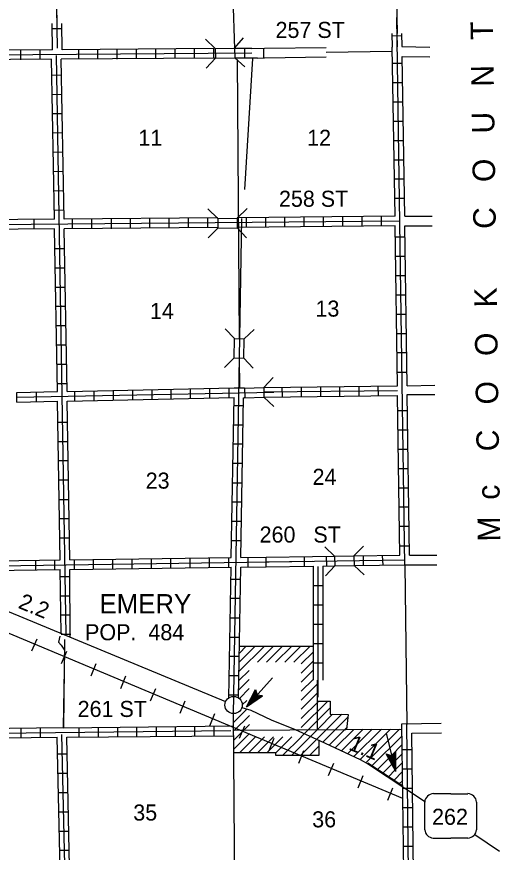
# Model space of a CAD drawing. Extents: x 1779480 to 2120476, y 15780189 to 16157104.
# Drawn here: x 1997290 to 2012328, y 15837615 to 15863599 of the extents above; entities that cross this region are included whole.
import ezdxf

# ---------------------------------------------------------------- set-up
doc = ezdxf.new("R2010")
doc.units = 0
for name, color, linetype in [('L10', 7, 'Continuous'), ('L13', 7, 'Continuous'), ('L14', 7, 'Continuous'), ('L15', 7, 'Continuous'), ('L16', 7, 'Continuous'), ('L18', 7, 'Continuous'), ('L2', 7, 'Continuous'), ('L28', 7, 'Continuous'), ('L3', 7, 'Continuous'), ('L30', 7, 'Continuous'), ('L4', 7, 'Continuous'), ('L5', 7, 'Continuous'), ('L53', 7, 'Continuous'), ('L8', 7, 'Continuous'), ('L9', 7, 'Continuous')]:
    doc.layers.add(name, color=color, linetype=linetype)

msp = doc.modelspace()

# ---------------------------------------------------------------- linework, layer by layer
at = {"layer": 'L10'}
for points in [[(2004999, 15862619), (2006914, 15862643)], [(2004999, 15862317), (2006914, 15862349)]]:
    msp.add_lwpolyline(points, dxfattribs=at)
at = {"layer": 'L13'}
for p, q in [((2004072, 15862599), (2004008, 15864510)), ((2004146, 15862266), (2004206, 15853586)), ((2004210, 15852986), (2004216, 15852060))]:
    msp.add_line(p, q, dxfattribs=at)
for points in [[(2006914, 15862499), (2008969, 15862532)], [(1998778, 15844231), (1998742, 15841487)]]:
    msp.add_lwpolyline(points, dxfattribs=at)
at = {"layer": 'L15'}
for p, q in [((1997762, 15843876), (1997921, 15844256)), ((1998681, 15843485), (1998850, 15843865)), ((1999605, 15843100), (1999763, 15843485)), ((2000529, 15842709), (2000687, 15843100)), ((2001448, 15842323), (2001617, 15842709)), ((2002372, 15841943), (2002530, 15842323)), ((2003296, 15841547), (2003454, 15841933)), ((2004214, 15841167), (2004383, 15841547)), ((2005138, 15840776), (2005297, 15841167)), ((2006062, 15840391), (2006221, 15840776)), ((2006981, 15840005), (2007150, 15840391)), ((2007905, 15839615), (2008063, 15840000)), ((2008829, 15839235), (2008987, 15839615))]:
    msp.add_line(p, q, dxfattribs=at)
msp.add_lwpolyline([(1993375, 15845967), (2009288, 15839293)], dxfattribs=at)
at = {"layer": 'L16'}
for p, q in [((2004215, 15844029), (2006506, 15844029)), ((2006638, 15842318), (2007033, 15842318)), ((2007033, 15842318), (2007035, 15841905)), ((2007035, 15841905), (2007600, 15841903)), ((2007600, 15841903), (2007545, 15841436)), ((2006684, 15841098), (2006687, 15840628)), ((2005351, 15840707), (2004033, 15840709)), ((2005351, 15840628), (2005351, 15840707)), ((2006687, 15840628), (2005351, 15840628)), ((2009296, 15839667), (2008211, 15840384))]:
    msp.add_line(p, q, dxfattribs=at)
for points in [[(2004198, 15843232), (2004996, 15844029)], [(2004204, 15843522), (2004710, 15844029)], [(2004214, 15843807), (2004427, 15844029)], [(2004775, 15843529), (2005280, 15844029)], [(2005060, 15843529), (2005560, 15844029)], [(2005340, 15843529), (2005845, 15844029)], [(2005625, 15843529), (2006125, 15844029)], [(2005911, 15843529), (2006411, 15844029)], [(2006138, 15843475), (2006506, 15843839)], [(2006138, 15843189), (2006506, 15843554)], [(2004198, 15842952), (2004516, 15843269)], [(2006138, 15842906), (2006506, 15843274)], [(2004198, 15842667), (2004518, 15842987)], [(2006138, 15842625), (2006506, 15842989)], [(2006138, 15842350), (2006638, 15842845)], [(2004214, 15842397), (2004521, 15842707)], [(2004305, 15842205), (2004441, 15842339)], [(2006138, 15842065), (2006638, 15842560)], [(2004029, 15841647), (2004447, 15842065)], [(2006138, 15841491), (2006965, 15842318)], [(2006138, 15841775), (2006686, 15842318)], [(2006138, 15841206), (2007034, 15842102)], [(2004056, 15841399), (2004527, 15841871)], [(2006692, 15841485), (2007111, 15841905)], [(2006811, 15841039), (2007590, 15841818)], [(2006924, 15841433), (2007397, 15841905)], [(2004056, 15841114), (2004530, 15841592)], [(2004056, 15840834), (2004534, 15841305)], [(2006120, 15840628), (2006924, 15841433)], [(2006424, 15841217), (2006681, 15841474)], [(2007014, 15840960), (2007552, 15841497)], [(2007197, 15840860), (2007775, 15841438)], [(2007396, 15840776), (2008060, 15841440)], [(2007587, 15840684), (2008344, 15841441)], [(2007778, 15840592), (2008629, 15841443)], [(2007969, 15840501), (2008910, 15841442)], [(2008166, 15840414), (2009195, 15841443)], [(2004216, 15840708), (2004720, 15841208)], [(2004496, 15840708), (2004992, 15841207)], [(2004779, 15840707), (2005278, 15841207)], [(2005070, 15840707), (2005567, 15841206)], [(2005348, 15840707), (2005847, 15841206)], [(2005553, 15840628), (2006142, 15841205)], [(2005835, 15840628), (2006424, 15841217)], [(2008336, 15840302), (2009275, 15841241)], [(2006400, 15840628), (2006686, 15840914)], [(2008942, 15840625), (2009279, 15840962)], [(2006685, 15840628), (2006688, 15840631)], [(2008506, 15840189), (2008857, 15840540)], [(2009082, 15840482), (2009282, 15840682)], [(2008676, 15840076), (2008958, 15840358)], [(2009082, 15840199), (2009286, 15840403)], [(2008847, 15839964), (2009058, 15840175)], [(2009017, 15839851), (2009290, 15840124)], [(2009187, 15839739), (2009293, 15839845)]]:
    msp.add_lwpolyline(points, dxfattribs=at)
msp.add_circle((2004035, 15842195), 269, dxfattribs=at)
at = {"layer": 'L18'}
for p, q in [((2003464, 15862609), (2003158, 15862900)), ((2004066, 15862625), (2004346, 15862942)), ((2003464, 15862609), (2004066, 15862625)), ((2003464, 15862609), (2003475, 15862308)), ((2004066, 15862625), (2004072, 15862324)), ((2003475, 15862308), (2003179, 15862002)), ((2003475, 15862308), (2004072, 15862324)), ((2004072, 15862324), (2004383, 15862039)), ((2003549, 15857324), (2003237, 15857625)), ((2004146, 15857335), (2004457, 15857630)), ((2003549, 15857324), (2004146, 15857335)), ((2003549, 15857324), (2003549, 15857023)), ((2004146, 15857335), (2004146, 15857034)), ((2003549, 15857023), (2003248, 15856722)), ((2003549, 15857023), (2004146, 15857034)), ((2004146, 15857034), (2004436, 15856722)), ((2004066, 15853591), (2003771, 15853892)), ((2004362, 15853580), (2004674, 15853876)), ((2004056, 15852989), (2004066, 15853591)), ((2004066, 15853591), (2004362, 15853580)), ((2004357, 15852984), (2004362, 15853580)), ((2004056, 15852989), (2003750, 15852693)), ((2004056, 15852989), (2004357, 15852984)), ((2004357, 15852984), (2004647, 15852672)), ((2004975, 15852065), (2005265, 15852377)), ((2004373, 15852049), (2004975, 15852065)), ((2004373, 15852049), (2004383, 15851748)), ((2004975, 15852065), (2004980, 15851764)), ((2004383, 15851748), (2004980, 15851764)), ((2004980, 15851764), (2005291, 15851474)), ((2007171, 15846822), (2006875, 15847118)), ((2007773, 15846833), (2008074, 15847139)), ((2007171, 15846822), (2007773, 15846833)), ((2007171, 15846822), (2007182, 15846526)), ((2007773, 15846833), (2007783, 15846532)), ((2007182, 15846526), (2006891, 15846215)), ((2007182, 15846526), (2007783, 15846532)), ((2007783, 15846532), (2008090, 15846241))]:
    msp.add_line(p, q, dxfattribs=at)
at = {"layer": 'L2'}
for points in [[(2009080, 15865239), (2009117, 15863078)], [(2009362, 15846542), (2009420, 15841589)]]:
    msp.add_lwpolyline(points, dxfattribs=at)
at = {"layer": 'L28'}
for p, q in [((2004431, 15842133), (2005249, 15843041)), ((2004431, 15842133), (2004716, 15842682)), ((2004484, 15842218), (2004705, 15842640)), ((2004531, 15842260), (2004716, 15842624)), ((2004573, 15842318), (2004732, 15842593)), ((2004716, 15842682), (2004763, 15842498)), ((2004431, 15842133), (2004938, 15842477)), ((2004484, 15842181), (2004895, 15842466)), ((2004531, 15842234), (2004874, 15842466)), ((2004584, 15842281), (2004837, 15842466)), ((2004616, 15842350), (2004742, 15842556)), ((2004616, 15842334), (2004716, 15842450)), ((2004642, 15842334), (2004806, 15842477)), ((2004647, 15842376), (2004716, 15842450)), ((2004679, 15842440), (2004742, 15842540)), ((2004689, 15842408), (2004774, 15842482)), ((2004705, 15842466), (2004748, 15842508)), ((2004742, 15842466), (2004774, 15842482)), ((2004938, 15842477), (2004763, 15842498)), ((2009082, 15840132), (2008792, 15841315)), ((2009082, 15840132), (2008781, 15840676)), ((2008781, 15840676), (2008966, 15840618)), ((2009040, 15840217), (2008813, 15840639)), ((2009040, 15840275), (2008829, 15840639)), ((2009008, 15840349), (2008871, 15840634)), ((2009008, 15840407), (2008897, 15840623)), ((2008971, 15840507), (2008913, 15840618)), ((2008966, 15840539), (2008950, 15840597)), ((2009082, 15840739), (2008966, 15840618)), ((2008982, 15840576), (2008982, 15840607)), ((2009014, 15840391), (2008982, 15840549)), ((2009008, 15840438), (2008982, 15840549)), ((2008998, 15840502), (2008987, 15840607)), ((2009029, 15840417), (2009008, 15840634)), ((2009040, 15840343), (2009040, 15840660)), ((2009056, 15840264), (2009056, 15840681)), ((2009072, 15840201), (2009072, 15840697)), ((2009082, 15840132), (2009082, 15840739))]:
    msp.add_line(p, q, dxfattribs=at)
at = {"layer": 'L3'}
for points in [[(1998543, 15863390), (1998498, 15866081)], [(1993596, 15846526), (2003787, 15842299)], [(2004294, 15842118), (2004571, 15842033), (2005201, 15841738), (2005951, 15841434), (2006728, 15841078), (2007971, 15840502), (2008229, 15840356)], [(2008229, 15840356), (2009391, 15839592)]]:
    msp.add_lwpolyline(points, dxfattribs=at)
at = {"layer": 'L4'}
for points in [[(2006638, 15842964), (2006638, 15841431)], [(2004114, 15831014), (2004027, 15841926)], [(2004029, 15841415), (2009272, 15841447)]]:
    msp.add_lwpolyline(points, dxfattribs=at)
at = {"layer": 'L5'}
msp.add_lwpolyline([(1993375, 15845967), (2009288, 15839293)], dxfattribs=at)
at = {"layer": 'L53'}
for p, q in [((2010787, 15839435), (2010249, 15839435)), ((2010787, 15839435), (2011320, 15839435)), ((2009974, 15839177), (2009974, 15838316)), ((2011590, 15839177), (2011590, 15838316)), ((2010249, 15838052), (2010787, 15838052)), ((2011321, 15838052), (2010787, 15838052))]:
    msp.add_line(p, q, dxfattribs=at)
for points in [[(2009267, 15862668), (2010138, 15862657)], [(2009272, 15862366), (2010138, 15862356)], [(2009357, 15857393), (2010207, 15857393)], [(2009357, 15857092), (2010207, 15857092)], [(2009431, 15852123), (2010297, 15852139)], [(2009431, 15851849), (2010297, 15851849)], [(2009505, 15846859), (2010355, 15846859)], [(2009357, 15846558), (2010355, 15846558)], [(2009270, 15841613), (2010492, 15841632)], [(2009573, 15841315), (2010497, 15841331)], [(2009394, 15839589), (2009974, 15839203)], [(2011533, 15838165), (2012304, 15837653)]]:
    msp.add_lwpolyline(points, dxfattribs=at)
for centre, start, end in [((2010254, 15839162), 91.0961, 176.6408), ((2011313, 15839162), 3.3615, 88.9061), ((2010254, 15838333), 183.9742, 267.7779), ((2011313, 15838333), 272.2243, 356.0281)]:
    msp.add_arc(centre, 276, start, end, dxfattribs=at)
at = {"layer": 'L8'}
for p, q in [((1998697, 15863227), (1998396, 15863227)), ((2009263, 15863005), (2008965, 15862999)), ((2001004, 15862594), (2001004, 15862293)), ((2001606, 15862594), (2001606, 15862293)), ((2002208, 15862599), (2002208, 15862298)), ((2002804, 15862599), (2002804, 15862298)), ((2003406, 15862609), (2003406, 15862308)), ((2004377, 15862610), (2004377, 15862310)), ((2004960, 15862622), (2004960, 15862321)), ((1997408, 15862557), (1997408, 15862256)), ((1998005, 15862567), (1998005, 15862266)), ((1999209, 15862572), (1999209, 15862277)), ((1999806, 15862583), (1999806, 15862282)), ((2000407, 15862583), (2000407, 15862282)), ((2009283, 15862139), (2008982, 15862139)), ((1998681, 15861780), (1998380, 15861775)), ((2009288, 15861543), (2008987, 15861543)), ((1998692, 15861184), (1998391, 15861173)), ((2009299, 15860941), (2008998, 15860941)), ((1998707, 15860582), (1998406, 15860577)), ((2009304, 15860339), (2009008, 15860339)), ((1998713, 15859985), (1998417, 15859975)), ((2009315, 15859742), (2009014, 15859742)), ((1998723, 15859383), (1998422, 15859373)), ((2009325, 15859140), (2009024, 15859140)), ((1998734, 15858781), (1998433, 15858776)), ((2009330, 15858544), (2009029, 15858544)), ((1998739, 15858185), (1998438, 15858174)), ((2009341, 15857942), (2009040, 15857942)), ((1998755, 15857583), (1998454, 15857572)), ((1997831, 15856991), (1997831, 15857292)), ((1999029, 15857002), (1999029, 15857298)), ((1999631, 15857007), (1999631, 15857308)), ((2000233, 15857007), (2000233, 15857308)), ((2000830, 15857018), (2000830, 15857319)), ((2001432, 15857023), (2001432, 15857324)), ((2002034, 15857023), (2002034, 15857324)), ((2002630, 15857034), (2002630, 15857335)), ((2003232, 15857039), (2003232, 15857340)), ((2004433, 15857060), (2004433, 15857356)), ((2005033, 15857060), (2005033, 15857356)), ((2005629, 15857060), (2005629, 15857356)), ((2006231, 15857065), (2006231, 15857366)), ((2006833, 15857065), (2006833, 15857366)), ((2007430, 15857076), (2007430, 15857377)), ((2008032, 15857081), (2008032, 15857382)), ((2008633, 15857081), (2008633, 15857382)), ((2009357, 15856743), (2009056, 15856743)), ((1998771, 15856384), (1998475, 15856384)), ((2009373, 15856141), (2009072, 15856141)), ((1998781, 15855782), (1998480, 15855782)), ((2009383, 15855539), (2009082, 15855539)), ((1998792, 15855180), (1998491, 15855180)), ((2009388, 15854943), (2009088, 15854943)), ((1998808, 15854584), (1998507, 15854584)), ((2009399, 15854341), (2009098, 15854341)), ((1998813, 15853982), (1998517, 15853982)), ((2009404, 15853739), (2009109, 15853739)), ((1998824, 15853385), (1998523, 15853385)), ((2009415, 15853142), (2009114, 15853142)), ((1998829, 15852783), (1998533, 15852783)), ((2009420, 15852540), (2009124, 15852540)), ((1998839, 15852181), (1998538, 15852181)), ((1999098, 15851648), (1999098, 15851949)), ((1999700, 15851664), (1999700, 15851965)), ((2000297, 15851674), (2000297, 15851975)), ((2000898, 15851690), (2000898, 15851991)), ((2001500, 15851701), (2001500, 15852002)), ((2002097, 15851706), (2002097, 15852007)), ((2002699, 15851722), (2002699, 15852023)), ((2003296, 15851732), (2003296, 15852033)), ((2003897, 15851748), (2003892, 15852049)), ((2005554, 15851779), (2005550, 15852078)), ((2006150, 15851786), (2006147, 15852084)), ((2006747, 15851793), (2006744, 15852091)), ((2007343, 15851799), (2007340, 15852097)), ((2007940, 15851806), (2007937, 15852104)), ((2008536, 15851812), (2008533, 15852110)), ((1997298, 15851616), (1997298, 15851917)), ((1997900, 15851627), (1997900, 15851923)), ((2004341, 15851500), (2004040, 15851500)), ((2009441, 15851342), (2009140, 15851342)), ((1998866, 15850983), (1998565, 15850983)), ((2004330, 15850898), (2004029, 15850898)), ((2009447, 15850740), (2009146, 15850740)), ((1998871, 15850381), (1998575, 15850381)), ((2004325, 15850302), (2004024, 15850302)), ((2009457, 15850143), (2009156, 15850143)), ((1998882, 15849784), (1998581, 15849784)), ((2004315, 15849700), (2004014, 15849700)), ((2009473, 15849541), (2009172, 15849541)), ((1998892, 15849182), (1998591, 15849182)), ((2004299, 15849098), (2003998, 15849098)), ((2009484, 15848939), (2009183, 15848939)), ((1998908, 15848580), (1998607, 15848580)), ((2004288, 15848501), (2003987, 15848501)), ((2009489, 15848343), (2009188, 15848343)), ((1998913, 15847984), (1998612, 15847984)), ((2004283, 15847899), (2003982, 15847899)), ((2009499, 15847741), (2009198, 15847741)), ((1998924, 15847382), (1998623, 15847382)), ((2004272, 15847297), (2003971, 15847297)), ((2009505, 15847139), (2009204, 15847139)), ((2001479, 15846442), (2001479, 15846743)), ((2002081, 15846447), (2002081, 15846748)), ((2002683, 15846458), (2002683, 15846759)), ((2003280, 15846468), (2003280, 15846764)), ((2003882, 15846474), (2003882, 15846774)), ((2004484, 15846484), (2004484, 15846785)), ((2006933, 15846526), (2006923, 15846822)), ((2008079, 15846542), (2008074, 15846843)), ((2008681, 15846547), (2008670, 15846848)), ((1997884, 15846389), (1997884, 15846690)), ((1998480, 15846400), (1998480, 15846701)), ((1999082, 15846410), (1999082, 15846706)), ((1999679, 15846415), (1999679, 15846716)), ((2000281, 15846426), (2000281, 15846727)), ((2000883, 15846431), (2000883, 15846732)), ((1998940, 15846183), (1998639, 15846183)), ((2004246, 15846099), (2003950, 15846099)), ((2006506, 15845909), (2006807, 15845909)), ((1998956, 15845581), (1998655, 15845581)), ((2004241, 15845502), (2003940, 15845502)), ((2006506, 15845307), (2006807, 15845307)), ((1998966, 15844985), (1998665, 15844985)), ((2004230, 15844900), (2003929, 15844900)), ((2006506, 15844710), (2006807, 15844710)), ((1998971, 15844383), (1998676, 15844383)), ((2004225, 15844298), (2003924, 15844298)), ((2006506, 15844108), (2006807, 15844108)), ((2004214, 15843701), (2003913, 15843701)), ((2006506, 15843506), (2006807, 15843506)), ((2004198, 15843100), (2003897, 15843100)), ((2004188, 15842498), (2003892, 15842498)), ((1997430, 15841172), (1997430, 15841473)), ((1998032, 15841183), (1998032, 15841484)), ((1999230, 15841199), (1999230, 15841500)), ((1999832, 15841199), (1999832, 15841500)), ((2000434, 15841209), (2000434, 15841510)), ((2001030, 15841215), (2001030, 15841516)), ((2001632, 15841225), (2001632, 15841526)), ((2002229, 15841230), (2002229, 15841531)), ((2002831, 15841241), (2002831, 15841542)), ((2003433, 15841241), (2003433, 15841542)), ((2009579, 15840797), (2009283, 15840797)), ((1998565, 15840676), (1998866, 15840676)), ((1998575, 15840074), (1998871, 15840074)), ((2009589, 15840201), (2009288, 15840201)), ((1998591, 15839472), (1998892, 15839472)), ((2009600, 15839599), (2009299, 15839599)), ((2009605, 15838997), (2009304, 15838997)), ((1998596, 15838876), (1998897, 15838876)), ((1998612, 15838274), (1998913, 15838274)), ((2009605, 15838400), (2009304, 15838400)), ((1998633, 15837677), (1998929, 15837682)), ((2009616, 15837798), (2009315, 15837798))]:
    msp.add_line(p, q, dxfattribs=at)
for points in [[(1998554, 15862625), (1998296, 15878201)], [(1998406, 15862567), (1998392, 15863392)], [(1998707, 15862567), (1998693, 15863388)], [(2009362, 15846542), (2009109, 15863576)], [(2008960, 15863072), (2008967, 15862656)], [(2009110, 15863075), (2009117, 15862659)], [(2009260, 15863078), (2009267, 15862668)], [(2003433, 15862609), (1998707, 15862567)], [(2004605, 15862615), (2004082, 15862615)], [(2004605, 15862615), (2004999, 15862619)], [(2009056, 15857393), (2008967, 15862656)], [(1998406, 15862567), (1982789, 15862451)], [(2004605, 15862467), (1982789, 15862298)], [(1998824, 15844383), (1998523, 15862393)], [(2009357, 15857393), (2009272, 15862366)], [(1998375, 15862277), (1988163, 15862192)], [(1998464, 15857298), (1998375, 15862277)], [(2003454, 15862308), (1998676, 15862277)], [(1998765, 15857298), (1998676, 15862277)], [(2004779, 15862314), (2004072, 15862314)], [(2004779, 15862314), (2004999, 15862317)], [(2009198, 15857240), (1982831, 15857007)], [(1998464, 15857298), (1988206, 15857208)], [(2003549, 15857340), (1998765, 15857298)], [(2004029, 15841901), (2004288, 15857324)], [(2009056, 15857393), (2004146, 15857347)], [(1998464, 15857002), (1988243, 15856907)], [(1998554, 15851944), (1998464, 15857002)], [(2003538, 15857039), (1998765, 15857002)], [(1998855, 15851944), (1998765, 15857002)], [(2009056, 15857092), (2004146, 15857047)], [(2009130, 15852118), (2009056, 15857092)], [(2009431, 15852123), (2009357, 15857092)], [(1997298, 15851917), (1998554, 15851944)], [(1998855, 15851944), (2004051, 15852060)], [(2004051, 15852060), (2004373, 15852060)], [(2004974, 15852072), (2009130, 15852118)], [(2009131, 15851968), (2004977, 15851922)], [(1997298, 15851764), (2005281, 15851923)], [(1998855, 15851643), (2004051, 15851759)], [(2003956, 15846785), (2004051, 15851759)], [(2004256, 15846785), (2004346, 15851748)], [(2004357, 15851759), (2004383, 15851759)], [(2004980, 15851772), (2009130, 15851818)], [(2009204, 15846859), (2009130, 15851818)], [(2009505, 15846859), (2009431, 15851849)], [(1997298, 15851616), (1998554, 15851643)], [(1998639, 15846706), (1998554, 15851643)], [(1998940, 15846706), (1998855, 15851643)], [(1998940, 15846706), (2003956, 15846785)], [(2004256, 15846785), (2005045, 15846795)], [(2006491, 15846813), (2007171, 15846822)], [(2007783, 15846833), (2009204, 15846859)], [(1988280, 15846400), (2009357, 15846706)], [(1988338, 15846547), (1998639, 15846706)], [(1998940, 15846410), (2003956, 15846484)], [(2003887, 15842420), (2003956, 15846484)], [(2004188, 15842417), (2004256, 15846484)], [(2004256, 15846484), (2005044, 15846495)], [(2006506, 15846516), (2006506, 15842964)], [(2006659, 15846505), (2006659, 15842440)], [(2006807, 15846516), (2007166, 15846526)], [(2006807, 15846516), (2006807, 15842964)], [(2007783, 15846532), (2009357, 15846558)], [(1993639, 15846331), (1998639, 15846410)], [(1998675, 15844419), (1998639, 15846410)], [(1998949, 15844305), (1998940, 15846410)], [(1998742, 15841487), (2004030, 15841548)], [(2009341, 15836241), (2009270, 15841613)], [(2009663, 15820401), (2009420, 15841589)], [(1983031, 15841167), (2003950, 15841399)], [(1993707, 15841431), (1998742, 15841491)], [(2009644, 15836101), (2009573, 15841315)], [(1993707, 15841130), (1998549, 15841193)], [(1998665, 15836172), (1998549, 15841193)], [(1999167, 15820522), (1998697, 15841273)], [(1998850, 15841193), (2004032, 15841241)], [(1998956, 15836172), (1998850, 15841193)]]:
    msp.add_lwpolyline(points, dxfattribs=at)
at = {"layer": 'L9'}
for p, q in [((2005049, 15846496), (2005045, 15846794)), ((2006242, 15846511), (2006238, 15846809))]:
    msp.add_line(p, q, dxfattribs=at)
for points in [[(2004389, 15858229), (2004633, 15862299)], [(2005045, 15846795), (2006491, 15846813)], [(2005044, 15846495), (2006506, 15846516)], [(2005047, 15846645), (2006493, 15846663)], [(1998633, 15844340), (1998591, 15844150), (1998676, 15844055), (1998771, 15843897), (1998739, 15841510)]]:
    msp.add_lwpolyline(points, dxfattribs=at)

# ---------------------------------------------------------------- texts
at = {"layer": 'L14'}
for s, p in [('11', (2001073, 15859584)), ('12', (2006321, 15859584)), ('14', (2001432, 15854198)), ('13', (2006580, 15854272)), ('23', (2001300, 15848923)), ('24', (2006490, 15849040)), ('35', (2000914, 15838601)), ('36', (2006479, 15838390))]:
    msp.add_text(s, height=500, rotation=360, dxfattribs=at).set_placement(p)
at = {"layer": 'L16'}
for s, height, p in [('EMERY', 600, (1999864, 15845043)), ('POP.  484', 500, (1999415, 15844208))]:
    msp.add_text(s, height=height, rotation=360, dxfattribs=at).set_placement(p)
at = {"layer": 'L28'}
for s, p in [('2.2', (1997308, 15845222)), ('1.1', (2007588, 15840819))]:
    msp.add_text(s, height=500, rotation=337.5197, dxfattribs=at).set_placement(p)
at = {"layer": 'L30'}
for s, p in [('257 ST', (2005339, 15862938)), ('258 ST', (2005445, 15857688)), ('260   ST', (2004843, 15847246)), ('261 ST', (1999184, 15841823))]:
    msp.add_text(s, height=500, rotation=360, dxfattribs=at).set_placement(p)
at = {"layer": 'L53'}
for s, height, rotation, p in [('M  c    C   O   O   K       C   O   U   N   T   Y', 699.98, 90.8097, (2012329, 15847281)), ('262', 500, 360, (2010206, 15838469))]:
    msp.add_text(s, height=height, rotation=rotation, dxfattribs=at).set_placement(p)

doc.saveas('drawing.dxf')
